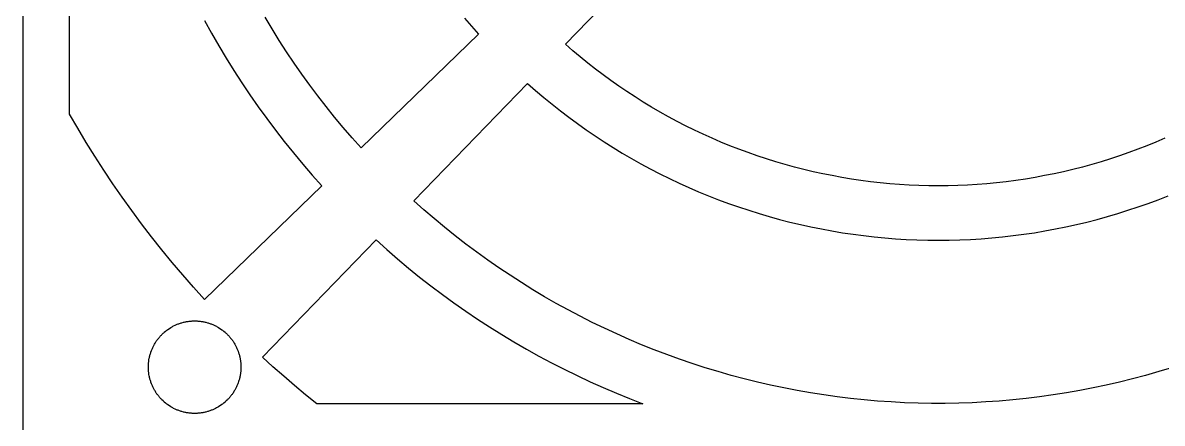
# Model space of a CAD drawing. Header units: metres. Extents: x -3 to 104, y -8 to 148.
# Drawn here: x 0 to 62.8, y 25.9 to 48 of the extents above; entities that cross this region are included whole.
import ezdxf

# ---------------------------------------------------------------- set-up
doc = ezdxf.new("R2010")
doc.units = ezdxf.units.M

msp = doc.modelspace()

# ---------------------------------------------------------------- linework, layer by layer
for p, q in [((0, 138.25), (0, 10)), ((2.58301, 42.9551), (2.58301, 97.0449)), ((29.915, 46.7988), (36.1855, 53.2725)), ((10.0176, 48.1104), (10.4043, 47.4092)), ((13.7402, 47.6494), (13.3584, 48.29)), ((24.3457, 48.2451), (24.7275, 47.7949)), ((24.7275, 47.7949), (25.1172, 47.3516)), ((10.4043, 47.4092), (10.8037, 46.7158)), ((14.1338, 47.0146), (13.7402, 47.6494)), ((25.1172, 47.3516), (18.6484, 41.0859)), ((10.8037, 46.7158), (11.2148, 46.0293)), ((14.5381, 46.3877), (14.1338, 47.0146)), ((30.3193, 46.4473), (29.915, 46.7988)), ((11.2148, 46.0293), (11.6377, 45.3496)), ((14.9531, 45.7676), (14.5381, 46.3877)), ((30.7285, 46.1025), (30.3193, 46.4473)), ((31.1445, 45.7656), (30.7285, 46.1025)), ((11.6377, 45.3496), (12.0723, 44.6777)), ((15.3789, 45.1553), (14.9531, 45.7676)), ((31.5654, 45.4355), (31.1445, 45.7656)), ((31.9922, 45.1123), (31.5654, 45.4355)), ((12.0723, 44.6777), (12.5186, 44.0127)), ((15.8154, 44.5498), (15.3789, 45.1553)), ((21.5605, 38.1729), (27.8262, 44.6416)), ((27.8262, 44.6416), (28.2695, 44.2529)), ((32.4248, 44.7969), (31.9922, 45.1123)), ((32.8623, 44.4893), (32.4248, 44.7969)), ((12.5186, 44.0127), (12.9766, 43.3564)), ((16.2617, 43.9521), (15.8154, 44.5498)), ((28.2695, 44.2529), (28.7197, 43.8711)), ((33.3057, 44.1895), (32.8623, 44.4893)), ((33.7539, 43.8965), (33.3057, 44.1895)), ((12.9766, 43.3564), (13.4463, 42.708)), ((16.7197, 43.3623), (16.2617, 43.9521)), ((17.1865, 42.7812), (16.7197, 43.3623)), ((28.7197, 43.8711), (29.1768, 43.4971)), ((29.1768, 43.4971), (29.6406, 43.1318)), ((34.207, 43.6113), (33.7539, 43.8965)), ((34.665, 43.335), (34.207, 43.6113)), ((3.03516, 42.1709), (2.58301, 42.9551)), ((17.6641, 42.207), (17.1865, 42.7812)), ((29.6406, 43.1318), (30.1094, 42.7744)), ((30.1094, 42.7744), (30.585, 42.4248)), ((35.1279, 43.0654), (34.665, 43.335)), ((35.5947, 42.8047), (35.1279, 43.0654)), ((36.0664, 42.5518), (35.5947, 42.8047)), ((3.49902, 41.3945), (3.03516, 42.1709)), ((13.4463, 42.708), (13.9268, 42.0674)), ((18.1514, 41.6426), (17.6641, 42.207)), ((30.585, 42.4248), (31.0664, 42.084)), ((36.542, 42.3076), (36.0664, 42.5518)), ((37.0225, 42.0713), (36.542, 42.3076)), ((13.9268, 42.0674), (14.418, 41.4355)), ((18.6484, 41.0859), (18.1514, 41.6426)), ((31.0664, 42.084), (31.5547, 41.751)), ((31.5547, 41.751), (32.0479, 41.4268)), ((37.5068, 41.8428), (37.0225, 42.0713)), ((37.9951, 41.623), (37.5068, 41.8428)), ((38.4863, 41.4121), (37.9951, 41.623)), ((62.9551, 41.623), (62.4639, 41.4121)), ((3.97656, 40.625), (3.49902, 41.3945)), ((14.418, 41.4355), (14.9209, 40.8125)), ((32.0479, 41.4268), (32.5459, 41.1113)), ((32.5459, 41.1113), (33.0498, 40.8047)), ((38.9814, 41.209), (38.4863, 41.4121)), ((39.4805, 41.0156), (38.9814, 41.209)), ((39.9824, 40.8301), (39.4805, 41.0156)), ((40.4873, 40.6533), (39.9824, 40.8301)), ((60.9678, 40.8301), (60.4619, 40.6533)), ((61.4697, 41.0156), (60.9678, 40.8301)), ((61.9678, 41.209), (61.4697, 41.0156)), ((62.4639, 41.4121), (61.9678, 41.209)), ((4.46582, 39.8633), (3.97656, 40.625)), ((14.9209, 40.8125), (15.4336, 40.1982)), ((33.0498, 40.8047), (33.5596, 40.5068)), ((33.5596, 40.5068), (34.0742, 40.2168)), ((34.0742, 40.2168), (34.5938, 39.9375)), ((40.9961, 40.4844), (40.4873, 40.6533)), ((41.5068, 40.3252), (40.9961, 40.4844)), ((42.0205, 40.1748), (41.5068, 40.3252)), ((59.4434, 40.3252), (58.9297, 40.1748)), ((59.9541, 40.4844), (59.4434, 40.3252)), ((60.4619, 40.6533), (59.9541, 40.4844)), ((4.96875, 39.1104), (4.46582, 39.8633)), ((15.4336, 40.1982), (15.958, 39.5938)), ((15.958, 39.5938), (16.4922, 38.9971)), ((34.5938, 39.9375), (35.1182, 39.666)), ((35.1182, 39.666), (35.6465, 39.4043)), ((42.5361, 40.0332), (42.0205, 40.1748)), ((43.0547, 39.9014), (42.5361, 40.0332)), ((43.5762, 39.7773), (43.0547, 39.9014)), ((44.0986, 39.6631), (43.5762, 39.7773)), ((44.623, 39.5576), (44.0986, 39.6631)), ((56.8516, 39.6631), (56.3271, 39.5576)), ((57.374, 39.7773), (56.8516, 39.6631)), ((57.8945, 39.9014), (57.374, 39.7773)), ((58.4131, 40.0332), (57.8945, 39.9014)), ((58.9297, 40.1748), (58.4131, 40.0332)), ((5.48242, 38.3662), (4.96875, 39.1104)), ((16.4922, 38.9971), (10.0254, 32.7334)), ((35.6465, 39.4043), (36.1797, 39.1514)), ((36.1797, 39.1514), (36.7178, 38.9082)), ((45.1494, 39.4609), (44.623, 39.5576)), ((45.6777, 39.373), (45.1494, 39.4609)), ((46.207, 39.2949), (45.6777, 39.373)), ((46.7373, 39.2266), (46.207, 39.2949)), ((47.2695, 39.166), (46.7373, 39.2266)), ((47.8027, 39.1152), (47.2695, 39.166)), ((48.3359, 39.0742), (47.8027, 39.1152)), ((48.8701, 39.042), (48.3359, 39.0742)), ((49.4053, 39.0186), (48.8701, 39.042)), ((49.9395, 39.0049), (49.4053, 39.0186)), ((50.4746, 39), (49.9395, 39.0049)), ((51.0098, 39.0049), (50.4746, 39)), ((51.5449, 39.0186), (51.0098, 39.0049)), ((52.0801, 39.042), (51.5449, 39.0186)), ((52.6143, 39.0742), (52.0801, 39.042)), ((53.1475, 39.1152), (52.6143, 39.0742)), ((53.6807, 39.166), (53.1475, 39.1152)), ((54.2119, 39.2266), (53.6807, 39.166)), ((54.7432, 39.2949), (54.2119, 39.2266)), ((55.2725, 39.373), (54.7432, 39.2949)), ((55.8008, 39.4609), (55.2725, 39.373)), ((56.3271, 39.5576), (55.8008, 39.4609)), ((6.00977, 37.6299), (5.48242, 38.3662)), ((36.7178, 38.9082), (37.2588, 38.6738)), ((37.2588, 38.6738), (37.8047, 38.4492)), ((37.8047, 38.4492), (38.3545, 38.2334)), ((62.5957, 38.2334), (63.1455, 38.4492)), ((22.1172, 37.6758), (21.5605, 38.1729)), ((38.3545, 38.2334), (38.9072, 38.0283)), ((38.9072, 38.0283), (39.4639, 37.832)), ((39.4639, 37.832), (40.0244, 37.6465)), ((60.9258, 37.6465), (61.4854, 37.832)), ((61.4854, 37.832), (62.042, 38.0283)), ((62.042, 38.0283), (62.5957, 38.2334)), ((6.54785, 36.9023), (6.00977, 37.6299)), ((22.6826, 37.1885), (22.1172, 37.6758)), ((23.2559, 36.7119), (22.6826, 37.1885)), ((40.0244, 37.6465), (40.5869, 37.4697)), ((40.5869, 37.4697), (41.1533, 37.3027)), ((41.1533, 37.3027), (41.7227, 37.1455)), ((41.7227, 37.1455), (42.2939, 36.999)), ((58.6562, 36.999), (59.2275, 37.1455)), ((59.2275, 37.1455), (59.7969, 37.3027)), ((59.7969, 37.3027), (60.3623, 37.4697)), ((60.3623, 37.4697), (60.9258, 37.6465)), ((7.09863, 36.1846), (6.54785, 36.9023)), ((23.8379, 36.2441), (23.2559, 36.7119)), ((42.2939, 36.999), (42.8682, 36.8623)), ((42.8682, 36.8623), (43.4443, 36.7354)), ((43.4443, 36.7354), (44.0225, 36.6182)), ((44.0225, 36.6182), (44.6025, 36.5107)), ((44.6025, 36.5107), (45.1855, 36.4141)), ((55.7646, 36.4141), (56.3467, 36.5107)), ((56.3467, 36.5107), (56.9277, 36.6182)), ((56.9277, 36.6182), (57.5059, 36.7354)), ((57.5059, 36.7354), (58.082, 36.8623)), ((58.082, 36.8623), (58.6562, 36.999)), ((7.66113, 35.4746), (7.09863, 36.1846)), ((13.208, 29.5498), (19.4727, 36.0176)), ((19.4727, 36.0176), (20.0605, 35.4902)), ((24.4277, 35.7871), (23.8379, 36.2441)), ((45.1855, 36.4141), (45.7686, 36.3271)), ((45.7686, 36.3271), (46.3545, 36.251)), ((46.3545, 36.251), (46.9404, 36.1846)), ((46.9404, 36.1846), (47.5283, 36.1279)), ((47.5283, 36.1279), (48.1162, 36.082)), ((48.1162, 36.082), (48.7051, 36.0459)), ((48.7051, 36.0459), (49.2949, 36.0205)), ((49.2949, 36.0205), (49.8848, 36.0049)), ((49.8848, 36.0049), (50.4746, 36)), ((50.4746, 36), (51.0654, 36.0049)), ((51.0654, 36.0049), (51.6553, 36.0205)), ((51.6553, 36.0205), (52.2451, 36.0459)), ((52.2451, 36.0459), (52.834, 36.082)), ((52.834, 36.082), (53.4219, 36.1279)), ((53.4219, 36.1279), (54.0098, 36.1846)), ((54.0098, 36.1846), (54.5957, 36.251)), ((54.5957, 36.251), (55.1807, 36.3271)), ((55.1807, 36.3271), (55.7646, 36.4141)), ((8.23535, 34.7754), (7.66113, 35.4746)), ((20.0605, 35.4902), (20.6572, 34.9727)), ((25.0244, 35.3408), (24.4277, 35.7871)), ((25.6299, 34.9043), (25.0244, 35.3408)), ((8.82031, 34.085), (8.23535, 34.7754)), ((20.6572, 34.9727), (21.2627, 34.4658)), ((26.2432, 34.4785), (25.6299, 34.9043)), ((9.41699, 33.4043), (8.82031, 34.085)), ((21.2627, 34.4658), (21.877, 33.9697)), ((21.877, 33.9697), (22.5, 33.4844)), ((26.8633, 34.0635), (26.2432, 34.4785)), ((27.4902, 33.6592), (26.8633, 34.0635)), ((10.0254, 32.7334), (9.41699, 33.4043)), ((22.5, 33.4844), (23.1309, 33.0098)), ((28.124, 33.2656), (27.4902, 33.6592)), ((23.1309, 33.0098), (23.7695, 32.5459)), ((28.7646, 32.8828), (28.124, 33.2656)), ((29.4121, 32.5117), (28.7646, 32.8828)), ((23.7695, 32.5459), (24.417, 32.0928)), ((24.417, 32.0928), (25.0713, 31.6514)), ((30.0654, 32.1523), (29.4121, 32.5117)), ((30.7256, 31.8037), (30.0654, 32.1523)), ((8.60254, 31.3965), (8.64453, 31.4111)), ((8.64453, 31.4111), (8.68652, 31.4248)), ((8.68652, 31.4248), (8.72949, 31.4385)), ((8.72949, 31.4385), (8.77246, 31.4512)), ((8.77246, 31.4512), (8.8584, 31.4746)), ((8.8584, 31.4746), (8.90137, 31.4844)), ((8.90137, 31.4844), (8.94531, 31.4941)), ((8.94531, 31.4941), (8.98828, 31.5029)), ((8.98828, 31.5029), (9.03223, 31.5117)), ((9.03223, 31.5117), (9.12012, 31.5254)), ((9.12012, 31.5254), (9.16406, 31.5312)), ((9.16406, 31.5312), (9.20801, 31.5361)), ((9.20801, 31.5361), (9.25293, 31.54)), ((9.25293, 31.54), (9.29688, 31.5439)), ((9.29688, 31.5439), (9.3418, 31.5469)), ((9.3418, 31.5469), (9.38574, 31.5488)), ((9.38574, 31.5488), (9.43066, 31.5498)), ((9.43066, 31.5498), (9.51953, 31.5498)), ((9.51953, 31.5498), (9.56445, 31.5488)), ((9.56445, 31.5488), (9.6084, 31.5469)), ((9.6084, 31.5469), (9.65332, 31.5439)), ((9.65332, 31.5439), (9.74121, 31.5361)), ((9.74121, 31.5361), (9.78613, 31.5312)), ((9.78613, 31.5312), (9.83008, 31.5254)), ((9.83008, 31.5254), (9.91797, 31.5117)), ((9.91797, 31.5117), (9.96191, 31.5029)), ((9.96191, 31.5029), (10.0049, 31.4941)), ((10.0049, 31.4941), (10.0488, 31.4844)), ((10.0488, 31.4844), (10.0918, 31.4746)), ((10.0918, 31.4746), (10.1777, 31.4512)), ((10.1777, 31.4512), (10.2207, 31.4385)), ((10.2207, 31.4385), (10.2627, 31.4248)), ((10.2627, 31.4248), (10.3057, 31.4111)), ((10.3057, 31.4111), (10.3467, 31.3965)), ((25.0713, 31.6514), (25.7334, 31.2207)), ((31.3916, 31.4668), (30.7256, 31.8037)), ((32.0625, 31.1416), (31.3916, 31.4668)), ((7.64062, 30.7715), (7.67188, 30.8027)), ((7.67188, 30.8027), (7.73633, 30.8652)), ((7.73633, 30.8652), (7.76855, 30.8945)), ((7.76855, 30.8945), (7.80176, 30.9248)), ((7.80176, 30.9248), (7.87012, 30.9814)), ((7.87012, 30.9814), (7.90527, 31.0098)), ((7.90527, 31.0098), (7.94043, 31.0361)), ((7.94043, 31.0361), (7.97656, 31.0635)), ((7.97656, 31.0635), (8.04883, 31.1143)), ((8.04883, 31.1143), (8.08594, 31.1387)), ((8.08594, 31.1387), (8.16211, 31.1855)), ((8.16211, 31.1855), (8.23828, 31.2305)), ((8.23828, 31.2305), (8.27832, 31.252)), ((8.27832, 31.252), (8.31738, 31.2725)), ((8.31738, 31.2725), (8.39746, 31.3115)), ((8.39746, 31.3115), (8.4375, 31.3291)), ((8.4375, 31.3291), (8.47852, 31.3477)), ((8.47852, 31.3477), (8.51953, 31.3643)), ((8.51953, 31.3643), (8.56152, 31.3809)), ((8.56152, 31.3809), (8.60254, 31.3965)), ((10.3467, 31.3965), (10.3887, 31.3809)), ((10.3887, 31.3809), (10.4307, 31.3643)), ((10.4307, 31.3643), (10.4717, 31.3477)), ((10.4717, 31.3477), (10.5117, 31.3291)), ((10.5117, 31.3291), (10.5527, 31.3115)), ((10.5527, 31.3115), (10.6328, 31.2725)), ((10.6328, 31.2725), (10.6719, 31.252)), ((10.6719, 31.252), (10.7109, 31.2305)), ((10.7109, 31.2305), (10.75, 31.208)), ((10.75, 31.208), (10.7881, 31.1855)), ((10.7881, 31.1855), (10.8643, 31.1387)), ((10.8643, 31.1387), (10.9014, 31.1143)), ((10.9014, 31.1143), (10.9736, 31.0635)), ((10.9736, 31.0635), (11.0098, 31.0361)), ((11.0098, 31.0361), (11.0449, 31.0098)), ((11.0449, 31.0098), (11.0801, 30.9814)), ((11.0801, 30.9814), (11.1484, 30.9248)), ((11.1484, 30.9248), (11.1816, 30.8945)), ((11.1816, 30.8945), (11.2139, 30.8652)), ((11.2139, 30.8652), (11.2783, 30.8027)), ((11.2783, 30.8027), (11.3096, 30.7715)), ((25.7334, 31.2207), (26.4023, 30.8018)), ((26.4023, 30.8018), (27.0791, 30.3945)), ((32.7402, 30.8281), (32.0625, 31.1416)), ((33.4219, 30.5264), (32.7402, 30.8281)), ((7.18262, 30.1182), (7.20312, 30.1572)), ((7.20312, 30.1572), (7.22363, 30.1973)), ((7.22363, 30.1973), (7.2666, 30.2754)), ((7.2666, 30.2754), (7.28906, 30.3135)), ((7.28906, 30.3135), (7.3125, 30.3516)), ((7.3125, 30.3516), (7.33594, 30.3887)), ((7.33594, 30.3887), (7.36133, 30.4258)), ((7.36133, 30.4258), (7.38574, 30.4629)), ((7.38574, 30.4629), (7.41211, 30.499)), ((7.41211, 30.499), (7.43848, 30.5342)), ((7.43848, 30.5342), (7.46582, 30.5703)), ((7.46582, 30.5703), (7.49316, 30.6045)), ((7.49316, 30.6045), (7.52148, 30.6387)), ((7.52148, 30.6387), (7.55078, 30.6729)), ((7.55078, 30.6729), (7.58008, 30.7061)), ((7.58008, 30.7061), (7.61035, 30.7393)), ((7.61035, 30.7393), (7.64062, 30.7715)), ((11.3096, 30.7715), (11.3398, 30.7393)), ((11.3398, 30.7393), (11.3701, 30.7061)), ((11.3701, 30.7061), (11.3994, 30.6729)), ((11.3994, 30.6729), (11.4287, 30.6387)), ((11.4287, 30.6387), (11.457, 30.6045)), ((11.457, 30.6045), (11.4844, 30.5703)), ((11.4844, 30.5703), (11.5117, 30.5342)), ((11.5117, 30.5342), (11.5381, 30.499)), ((11.5381, 30.499), (11.5635, 30.4629)), ((11.5635, 30.4629), (11.5889, 30.4258)), ((11.5889, 30.4258), (11.6377, 30.3516)), ((11.6377, 30.3516), (11.6611, 30.3135)), ((11.6611, 30.3135), (11.6836, 30.2754)), ((11.6836, 30.2754), (11.7266, 30.1973)), ((11.7266, 30.1973), (11.7471, 30.1572)), ((11.7471, 30.1572), (11.7666, 30.1182)), ((27.0791, 30.3945), (27.7627, 29.998)), ((34.1094, 30.2363), (33.4219, 30.5264)), ((34.8018, 29.958), (34.1094, 30.2363)), ((6.97168, 29.4863), (6.98047, 29.5303)), ((6.98047, 29.5303), (6.99023, 29.5732)), ((6.99023, 29.5732), (7.00098, 29.6172)), ((7.00098, 29.6172), (7.01172, 29.6602)), ((7.01172, 29.6602), (7.02344, 29.7031)), ((7.02344, 29.7031), (7.03613, 29.7451)), ((7.03613, 29.7451), (7.0498, 29.7881)), ((7.0498, 29.7881), (7.06348, 29.8301)), ((7.06348, 29.8301), (7.09473, 29.9141)), ((7.09473, 29.9141), (7.11035, 29.9551)), ((7.11035, 29.9551), (7.14551, 30.0371)), ((7.14551, 30.0371), (7.16406, 30.0781)), ((7.16406, 30.0781), (7.18262, 30.1182)), ((11.7666, 30.1182), (11.7861, 30.0781)), ((11.7861, 30.0781), (11.8047, 30.0371)), ((11.8047, 30.0371), (11.8223, 29.9961)), ((11.8223, 29.9961), (11.8555, 29.9141)), ((11.8555, 29.9141), (11.8711, 29.8721)), ((11.8711, 29.8721), (11.9004, 29.7881)), ((11.9004, 29.7881), (11.9141, 29.7451)), ((11.9141, 29.7451), (11.9258, 29.7031)), ((11.9258, 29.7031), (11.9385, 29.6602)), ((11.9385, 29.6602), (11.9492, 29.6172)), ((11.9492, 29.6172), (11.96, 29.5732)), ((11.96, 29.5732), (11.9697, 29.5303)), ((11.9697, 29.5303), (11.9785, 29.4863)), ((13.793, 29.0186), (13.208, 29.5498)), ((27.7627, 29.998), (28.4521, 29.6143)), ((28.4521, 29.6143), (29.1494, 29.2422)), ((35.499, 29.6924), (34.8018, 29.958)), ((36.2012, 29.4385), (35.499, 29.6924)), ((6.9248, 29), (6.92676, 29.0889)), ((6.92676, 28.9111), (6.9248, 29)), ((6.92676, 29.0889), (6.92871, 29.1338)), ((6.92871, 28.8662), (6.92676, 28.9111)), ((6.92871, 29.1338), (6.93164, 29.1777)), ((6.93164, 29.1777), (6.93457, 29.2227)), ((6.93457, 29.2227), (6.94434, 29.3105)), ((6.94434, 29.3105), (6.95605, 29.3984)), ((6.95605, 29.3984), (6.97168, 29.4863)), ((11.9785, 29.4863), (11.9863, 29.4424)), ((11.9863, 29.4424), (12, 29.3545)), ((12, 29.3545), (12.0059, 29.3105)), ((12.0059, 29.3105), (12.0156, 29.2227)), ((12.0156, 29.2227), (12.0186, 29.1777)), ((12.0186, 29.1777), (12.0215, 29.1338)), ((12.0215, 29.1338), (12.0234, 29.0889)), ((12.0234, 28.9111), (12.0215, 28.8662)), ((12.0234, 29.0889), (12.0254, 29)), ((12.0254, 29), (12.0234, 28.9111)), ((14.3857, 28.4961), (13.793, 29.0186)), ((29.1494, 29.2422), (29.8516, 28.8818)), ((36.9072, 29.1963), (36.2012, 29.4385)), ((37.6172, 28.9678), (36.9072, 29.1963)), ((38.3311, 28.751), (37.6172, 28.9678)), ((63.333, 28.9678), (62.6191, 28.751)), ((6.93164, 28.8223), (6.92871, 28.8662)), ((6.93457, 28.7773), (6.93164, 28.8223)), ((6.94434, 28.6895), (6.93457, 28.7773)), ((6.95605, 28.6016), (6.94434, 28.6895)), ((6.97168, 28.5137), (6.95605, 28.6016)), ((6.98047, 28.4697), (6.97168, 28.5137)), ((6.99023, 28.4268), (6.98047, 28.4697)), ((7.00098, 28.3828), (6.99023, 28.4268)), ((7.01172, 28.3398), (7.00098, 28.3828)), ((7.02344, 28.2969), (7.01172, 28.3398)), ((7.03613, 28.2549), (7.02344, 28.2969)), ((11.9258, 28.2969), (11.9141, 28.2549)), ((11.9385, 28.3398), (11.9258, 28.2969)), ((11.9492, 28.3828), (11.9385, 28.3398)), ((11.96, 28.4268), (11.9492, 28.3828)), ((11.9697, 28.4697), (11.96, 28.4268)), ((11.9785, 28.5137), (11.9697, 28.4697)), ((11.9863, 28.5576), (11.9785, 28.5137)), ((12, 28.6455), (11.9863, 28.5576)), ((12.0059, 28.6895), (12, 28.6455)), ((12.0156, 28.7773), (12.0059, 28.6895)), ((12.0186, 28.8223), (12.0156, 28.7773)), ((12.0215, 28.8662), (12.0186, 28.8223)), ((14.9863, 27.9814), (14.3857, 28.4961)), ((29.8516, 28.8818), (30.5605, 28.5342)), ((30.5605, 28.5342), (31.2754, 28.1982)), ((39.0488, 28.5459), (38.3311, 28.751)), ((39.7695, 28.3535), (39.0488, 28.5459)), ((40.4941, 28.1748), (39.7695, 28.3535)), ((61.1807, 28.3535), (60.4561, 28.1748)), ((61.9014, 28.5459), (61.1807, 28.3535)), ((62.6191, 28.751), (61.9014, 28.5459)), ((7.0498, 28.2119), (7.03613, 28.2549)), ((7.06348, 28.1699), (7.0498, 28.2119)), ((7.09473, 28.0859), (7.06348, 28.1699)), ((7.11035, 28.0449), (7.09473, 28.0859)), ((7.14551, 27.9629), (7.11035, 28.0449)), ((7.16406, 27.9219), (7.14551, 27.9629)), ((7.18262, 27.8818), (7.16406, 27.9219)), ((7.20312, 27.8428), (7.18262, 27.8818)), ((7.22363, 27.8027), (7.20312, 27.8428)), ((7.2666, 27.7246), (7.22363, 27.8027)), ((7.28906, 27.6865), (7.2666, 27.7246)), ((7.3125, 27.6484), (7.28906, 27.6865)), ((7.33594, 27.6113), (7.3125, 27.6484)), ((11.6377, 27.6484), (11.5889, 27.5742)), ((11.6611, 27.6865), (11.6377, 27.6484)), ((11.6836, 27.7246), (11.6611, 27.6865)), ((11.7266, 27.8027), (11.6836, 27.7246)), ((11.7471, 27.8428), (11.7266, 27.8027)), ((11.7666, 27.8818), (11.7471, 27.8428)), ((11.7861, 27.9219), (11.7666, 27.8818)), ((11.8047, 27.9629), (11.7861, 27.9219)), ((11.8223, 28.0039), (11.8047, 27.9629)), ((11.8555, 28.0859), (11.8223, 28.0039)), ((11.8711, 28.1279), (11.8555, 28.0859)), ((11.9004, 28.2119), (11.8711, 28.1279)), ((11.9141, 28.2549), (11.9004, 28.2119)), ((15.5938, 27.4766), (14.9863, 27.9814)), ((31.2754, 28.1982), (31.9961, 27.875)), ((31.9961, 27.875), (32.7217, 27.5635)), ((41.2207, 28.0078), (40.4941, 28.1748)), ((41.9512, 27.8535), (41.2207, 28.0078)), ((42.6836, 27.7119), (41.9512, 27.8535)), ((43.4189, 27.583), (42.6836, 27.7119)), ((58.2666, 27.7119), (57.5312, 27.583)), ((58.999, 27.8535), (58.2666, 27.7119)), ((59.7295, 28.0078), (58.999, 27.8535)), ((60.4561, 28.1748), (59.7295, 28.0078)), ((7.36133, 27.5742), (7.33594, 27.6113)), ((7.38574, 27.5371), (7.36133, 27.5742)), ((7.41211, 27.501), (7.38574, 27.5371)), ((7.43848, 27.4658), (7.41211, 27.501)), ((7.46582, 27.4297), (7.43848, 27.4658)), ((7.49316, 27.3955), (7.46582, 27.4297)), ((7.52148, 27.3613), (7.49316, 27.3955)), ((7.55078, 27.3271), (7.52148, 27.3613)), ((7.58008, 27.2939), (7.55078, 27.3271)), ((7.61035, 27.2607), (7.58008, 27.2939)), ((7.64062, 27.2285), (7.61035, 27.2607)), ((7.67188, 27.1973), (7.64062, 27.2285)), ((7.73633, 27.1348), (7.67188, 27.1973)), ((7.76855, 27.1055), (7.73633, 27.1348)), ((7.80176, 27.0752), (7.76855, 27.1055)), ((7.87012, 27.0186), (7.80176, 27.0752)), ((7.90527, 26.9902), (7.87012, 27.0186)), ((11.0801, 27.0186), (11.0449, 26.9902)), ((11.1484, 27.0752), (11.0801, 27.0186)), ((11.1816, 27.1055), (11.1484, 27.0752)), ((11.2139, 27.1348), (11.1816, 27.1055)), ((11.2783, 27.1973), (11.2139, 27.1348)), ((11.3096, 27.2285), (11.2783, 27.1973)), ((11.3398, 27.2607), (11.3096, 27.2285)), ((11.3701, 27.2939), (11.3398, 27.2607)), ((11.3994, 27.3271), (11.3701, 27.2939)), ((11.4287, 27.3613), (11.3994, 27.3271)), ((11.457, 27.3955), (11.4287, 27.3613)), ((11.4844, 27.4297), (11.457, 27.3955)), ((11.5117, 27.4658), (11.4844, 27.4297)), ((11.5381, 27.501), (11.5117, 27.4658)), ((11.5635, 27.5371), (11.5381, 27.501)), ((11.5889, 27.5742), (11.5635, 27.5371)), ((16.208, 26.9795), (15.5938, 27.4766)), ((32.7217, 27.5635), (33.4531, 27.2656)), ((33.4531, 27.2656), (34.1885, 26.9795)), ((44.1553, 27.4668), (43.4189, 27.583)), ((44.8945, 27.3633), (44.1553, 27.4668)), ((45.6348, 27.2734), (44.8945, 27.3633)), ((46.377, 27.1953), (45.6348, 27.2734)), ((47.1211, 27.1309), (46.377, 27.1953)), ((47.8652, 27.0791), (47.1211, 27.1309)), ((48.6104, 27.04), (47.8652, 27.0791)), ((49.3555, 27.0146), (48.6104, 27.04)), ((50.1016, 27.002), (49.3555, 27.0146)), ((51.5938, 27.0146), (50.8477, 27.002)), ((52.3398, 27.04), (51.5938, 27.0146)), ((53.085, 27.0791), (52.3398, 27.04)), ((53.8291, 27.1309), (53.085, 27.0791)), ((54.5723, 27.1953), (53.8291, 27.1309)), ((55.3145, 27.2734), (54.5723, 27.1953)), ((56.0557, 27.3633), (55.3145, 27.2734)), ((56.7939, 27.4668), (56.0557, 27.3633)), ((57.5312, 27.583), (56.7939, 27.4668)), ((7.94043, 26.9639), (7.90527, 26.9902)), ((7.97656, 26.9365), (7.94043, 26.9639)), ((8.04883, 26.8857), (7.97656, 26.9365)), ((8.08594, 26.8613), (8.04883, 26.8857)), ((8.16211, 26.8145), (8.08594, 26.8613)), ((8.23828, 26.7695), (8.16211, 26.8145)), ((8.27832, 26.748), (8.23828, 26.7695)), ((8.31738, 26.7275), (8.27832, 26.748)), ((8.39746, 26.6885), (8.31738, 26.7275)), ((8.4375, 26.6709), (8.39746, 26.6885)), ((8.47852, 26.6523), (8.4375, 26.6709)), ((8.51953, 26.6357), (8.47852, 26.6523)), ((8.56152, 26.6191), (8.51953, 26.6357)), ((8.60254, 26.6035), (8.56152, 26.6191)), ((8.64453, 26.5889), (8.60254, 26.6035)), ((8.68652, 26.5752), (8.64453, 26.5889)), ((8.72949, 26.5615), (8.68652, 26.5752)), ((8.77246, 26.5488), (8.72949, 26.5615)), ((8.8584, 26.5254), (8.77246, 26.5488)), ((8.90137, 26.5156), (8.8584, 26.5254)), ((8.94531, 26.5059), (8.90137, 26.5156)), ((8.98828, 26.4971), (8.94531, 26.5059)), ((9.03223, 26.4883), (8.98828, 26.4971)), ((9.12012, 26.4746), (9.03223, 26.4883)), ((9.16406, 26.4688), (9.12012, 26.4746)), ((9.20801, 26.4639), (9.16406, 26.4688)), ((9.25293, 26.46), (9.20801, 26.4639)), ((9.29688, 26.4561), (9.25293, 26.46)), ((9.3418, 26.4531), (9.29688, 26.4561)), ((9.38574, 26.4512), (9.3418, 26.4531)), ((9.43066, 26.4502), (9.38574, 26.4512)), ((9.51953, 26.4502), (9.43066, 26.4502)), ((9.56445, 26.4512), (9.51953, 26.4502)), ((9.6084, 26.4531), (9.56445, 26.4512)), ((9.65332, 26.4561), (9.6084, 26.4531)), ((9.74121, 26.4639), (9.65332, 26.4561)), ((9.78613, 26.4688), (9.74121, 26.4639)), ((9.83008, 26.4746), (9.78613, 26.4688)), ((9.91797, 26.4883), (9.83008, 26.4746)), ((9.96191, 26.4971), (9.91797, 26.4883)), ((10.0049, 26.5059), (9.96191, 26.4971)), ((10.0488, 26.5156), (10.0049, 26.5059)), ((10.0918, 26.5254), (10.0488, 26.5156)), ((10.1777, 26.5488), (10.0918, 26.5254)), ((10.2207, 26.5615), (10.1777, 26.5488)), ((10.2627, 26.5752), (10.2207, 26.5615)), ((10.3057, 26.5889), (10.2627, 26.5752)), ((10.3467, 26.6035), (10.3057, 26.5889)), ((10.3887, 26.6191), (10.3467, 26.6035)), ((10.4307, 26.6357), (10.3887, 26.6191)), ((10.4717, 26.6523), (10.4307, 26.6357)), ((10.5117, 26.6709), (10.4717, 26.6523)), ((10.5527, 26.6885), (10.5117, 26.6709)), ((10.6328, 26.7275), (10.5527, 26.6885)), ((10.6719, 26.748), (10.6328, 26.7275)), ((10.7109, 26.7695), (10.6719, 26.748)), ((10.75, 26.792), (10.7109, 26.7695)), ((10.7881, 26.8145), (10.75, 26.792)), ((10.8643, 26.8613), (10.7881, 26.8145)), ((10.9014, 26.8857), (10.8643, 26.8613)), ((10.9736, 26.9365), (10.9014, 26.8857)), ((11.0098, 26.9639), (10.9736, 26.9365)), ((11.0449, 26.9902), (11.0098, 26.9639)), ((34.1885, 26.9795), (16.208, 26.9795)), ((50.8477, 27.002), (50.1016, 27.002))]:
    msp.add_line(p, q)

doc.saveas('drawing.dxf')
